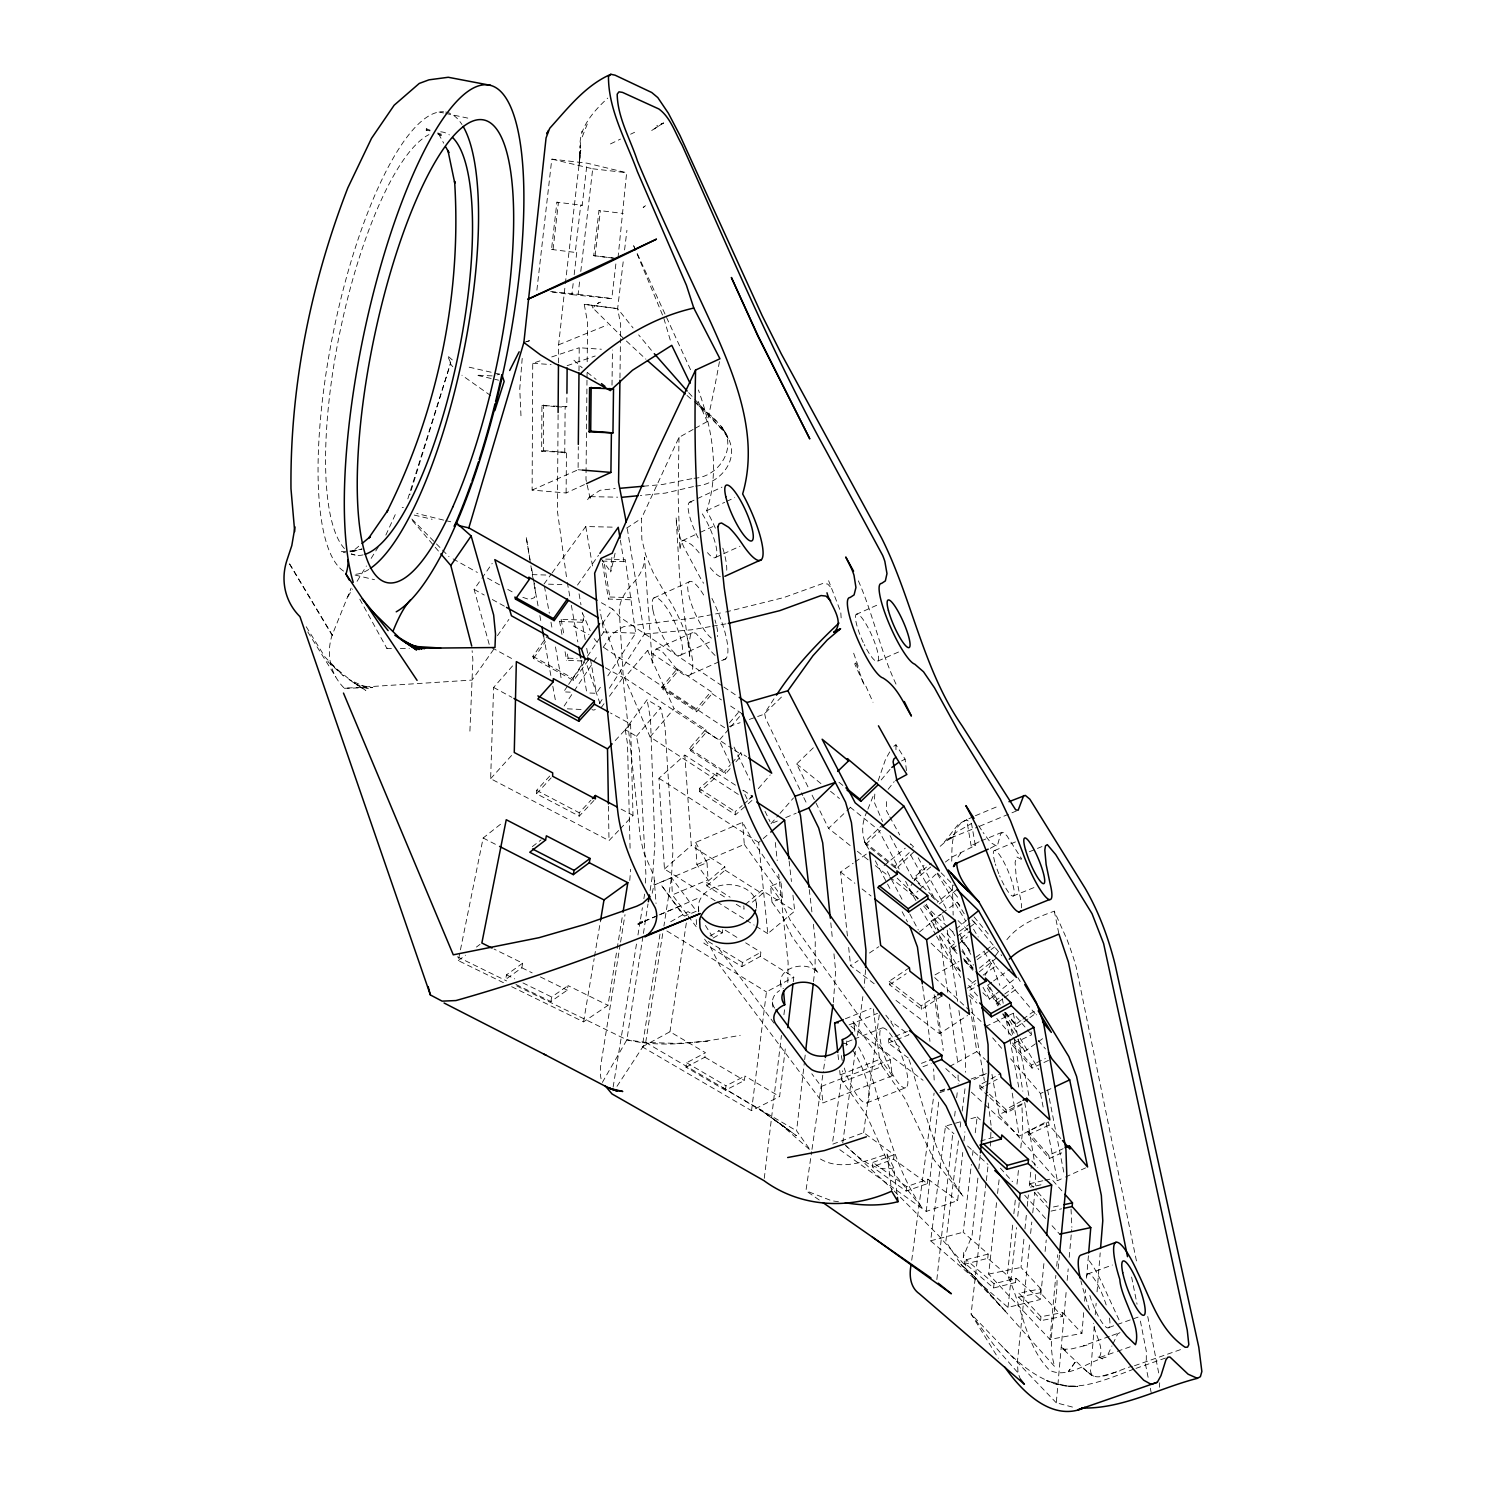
<?xml version="1.0" encoding="UTF-8"?>
<svg xmlns="http://www.w3.org/2000/svg" width="1486" height="1486" viewBox="0 0 1486 1486"><rect width="100%" height="100%" fill="white"/><g stroke="black" fill="none" stroke-linecap="round" stroke-linejoin="round"><path stroke-width="0.75" stroke-dasharray="5 3.75" d="M693.126 429.454L679.009 437.367L641.469 518.41L641.841 539.344L645.593 554.557L652.967 572.147L666.62 595.83A53.57 14.34 65.6 0 1 692.773 663.629A53.57 14.34 65.6 0 1 669.852 660.434L661.846 651.054L656.143 649.048L653.208 653.691L652.317 663.183L644.534 557.361A42.277 23.46 -36 0 1 632.014 584.388A43.261 24.556 -35.6 0 0 619.309 611.823L623.934 687.684L640.28 837.454L643.81 852.518L653.989 876.276L656.05 903.488M584.444 484.566L566.11 492.98L532.118 490.083L532.731 363.29L543.3 359.761M566.11 492.98L566.445 452.413L541.666 451.28L541.926 405.529L566.816 406.625L566.928 392.973M541.666 451.28L543.374 450.555L543.653 404.898M558.104 414.798L557.399 511.035L566.928 580.19M558.476 362.9L558.606 344.826L565.089 285.851M564.754 453.119L565.126 407.275L566.816 406.625M532.118 490.083L578.091 469.743L578.295 446.71M579.001 370.757L579.224 347.743L601.384 349.229M934.192 1080.043L933.635 1068.917M586.989 380.212L585.986 479.514L590.462 499.946L590.351 496.64L600.028 490.287L615.185 488.56M587.026 377.908L587.1 370.98M587.193 361.73L587.583 322.481L584.239 304.314L617.637 308.624L633.055 327.923M612.009 385.115L612.455 349.99M593.954 800.471L579.224 816.167L536.557 793.765L536.595 790.348L549.746 776.026M619.959 377.927L620.479 338.511M620.516 336.207L620.665 324.617L617.637 308.624L623.563 258.657M787.803 982.469L788.119 962.668L778.683 874.214M679.009 437.367L678.118 494.336L679.882 549.82L681.535 541.053L698.29 533.307M951.746 861.174C951.987 847.094 950.78 826.105 966.699 819.808L971.51 823.485L975.336 845.404L952.303 856.883L945.356 862.066M865.558 969.708L864.128 987.447M618.603 830.544L609 840.612L490.64 778.683L493.612 687.442L513.32 665.041M469.91 731.149L472.882 659.933L472.121 650.701M645.333 883.093L645.908 874.27L639.37 750.281L636.454 736.276L625.253 729.682L647.116 699.72L660.676 707.707L665.004 726.97L672.954 850.531L671.412 878.096L663.908 926.019M1159.396 1387.274L1159.712 1382.797M600.976 558.42L610.746 571.943L612.176 553.219M629.767 880.511L630.621 869.31M1094.29 1326.199L1091.17 1365.188C1085.263 1390.394 1123.212 1366.86 1132.369 1366.488M1095.219 1314.738L1096.148 1303.278M1097.058 1291.817L1100.197 1252.847M522.199 358.386L519.766 388.849L520.992 416.191M996.549 1202.694L988.654 1274.096L1049.97 1339.443L1081.919 1333.369L1083.665 1312.677M1084.613 1301.179L1085.579 1289.681M1086.545 1278.183L1088.458 1255.187M1062.323 1316.466L1062.676 1312.528L1040.98 1316.763L1018.969 1293.192L1040.776 1288.808L1040.404 1292.746L1062.323 1316.466L1040.609 1320.682L1018.56 1297.111L1018.969 1293.192M1072.465 1407.075L1056.286 1402.803L1066.149 1291.947M1067.171 1280.412L1068.193 1268.858M1069.214 1257.323L1071.685 1229.609M1049.97 1339.443L1055.859 1275.36M1056.713 1266.202L1057.772 1254.76M1057.029 1280.375C1057.233 1308.534 1045.865 1339.146 1054.781 1366.693L974.63 1276.845L960.903 1264.363L945.839 1241.479L958.47 1140.821M1058.125 1268.877L1059.444 1255.076M1040.609 1320.682L1040.98 1316.763M894.182 1191.029L938.037 1234.977L966.141 1266.518L963.299 1258.791L963.745 1252.698L963.43 1254.648M960.272 1121.819L945.486 1126.128L930.645 1240.81L1008.01 1307.383L1040.349 1299.526L1043.971 1262.877M1045.104 1251.435L1046.237 1239.974M977.881 1178.064L972.085 1235.46L963.169 1257.249M978.81 1168.888L980.203 1155.105M1040.776 1288.808L1021.012 1267.428L1024.021 1237.987M1024.95 1228.922L1026.324 1215.325M1027.253 1206.279L1028.405 1194.948M1029.334 1185.884L1031.414 1165.507M1042.838 1180.757L1030.114 1183.599L1029.742 1187.295L1033.996 1186.348M1029.445 1244.952L1017.39 1361.845L1018.04 1372.897L1020.38 1379.194M1030.615 1233.491L1031.804 1222.031M1032.751 1212.855L1034.888 1192.236M839.813 1149.7L926.242 1211.424L957.634 1200.651L962.742 1152.449M963.95 1140.969L964.916 1131.793M1012.653 1225.133L1007.378 1275.211C1022.405 1306.008 1024.783 1345.294 1049.673 1370.315C1068.694 1379.38 1088.625 1360.842 1106.717 1357.052L1111.955 1345.926M1013.861 1213.746L1015.291 1200.094M1016.981 1184.156L1018.412 1170.504M1020.808 1147.749L1022.74 1129.527L1021.922 1104.191M1015.514 1282.529L1015.978 1278.276L994.041 1283.737L966.234 1259.701L965.733 1263.954L993.558 1287.99L1015.514 1282.529L987.726 1258.326L965.733 1263.954M1008.01 1307.383L1016.535 1227.659M1017.761 1216.272L1019.229 1202.601M841.132 617.879L840.779 612.083L828.631 580.729M936.849 1279.576L952.897 1132.239M954.644 1116.135L955.405 1109.225M956.65 1097.708L957.411 1090.817M997.57 1193.481L999.112 1179.661M993.558 1287.99L994.041 1283.737M722.382 1087.362L763.117 1111.862L796.44 1135.694L759.792 1109.28L779.853 1123.657L810.409 1150.257L796.607 1130.827L804.409 1061.933M804.669 1059.629L805.189 1055.041M813.511 981.54L815.071 967.757L815.257 940.229L813.344 924.106M536.892 290.16L551.789 159.113L587.081 163.181L626.646 172.71L618.157 256.428M556.897 202.189L558.42 202.486L553.033 249.667L551.51 249.444L556.897 202.189L582.215 205.328L587.081 163.181M927.431 1183.618L927.951 1179.16L906.701 1186.645L872.895 1162.405L872.319 1166.844L906.163 1191.085L927.431 1183.618L893.588 1159.173L872.319 1166.844M926.242 1211.424L938.688 1101.888M986.072 1182.875L971.101 1313.977L998.313 1358.278M986.332 1180.59L988.171 1164.485M990.289 1146.077L991.125 1127.763M987.726 1258.326L988.227 1254.054L963.188 1232.228L971.398 1164.392M565.349 283.603L580.747 150.086L579.094 164.667L580.116 150.197L579.41 163.349L580.45 142.247L580.172 148.266C578.091 128.223 594.047 110.688 607.737 98.113M552.198 292.11L571.869 294.637L573.15 283.585M574.172 274.743L576.735 252.62L575.249 252.397L580.729 205.031L582.215 205.328M550.637 291.516L578.128 294.265L579.726 280.575M580.785 271.455L592.71 168.791L551.789 159.113M613.328 258.118L593.713 255.666L598.988 210.473L623.228 213.482M595.124 255.852L600.381 210.752L598.988 210.473M571.869 294.637L611.786 298.593L615.984 262.948M624.584 249.945L626.925 230.311M764.268 1178.361L781.432 1035.463M783.921 1014.734L784.757 1007.824M659.988 934.137L642.268 1046.831L751.526 1110.674L779.63 1096.538L785.611 1046.033M793.245 981.726L793.803 977.138L760.33 956.408L741.885 966.606L703.937 943.294L704.531 939.133M906.163 1191.085L906.701 1186.645M972.494 1155.346L973.311 1148.567M975.243 1132.741L977.156 1116.896L968.705 1119.367M893.588 1159.173L894.145 1154.715L863.663 1132.648L832.309 1144.313L842.636 1070.812M751.526 1110.674L766.46 991.905L793.803 977.138M960.179 1127.094L960.755 1122.524M962.204 1111.082L965.343 1085.913M642.268 1046.831L669.982 1031.748L705.516 1052.738L686.662 1062.75L686.012 1067.189L725.409 1090.26L744.375 1080.508L744.95 1076.05L779.63 1096.538M760.33 956.408L760.869 952.247L745.656 942.83M874.808 794.1L874.288 802.254L882.554 821.554M908.243 1057.958L888.312 1042.986L888.851 1038.825L892.975 1037.191M725.409 1090.26L726.004 1085.82L744.95 1076.05M741.885 966.606L742.443 962.464L760.869 952.247M863.663 1132.648L879.582 1012.523M911.735 1260.202L934.1 1093.083M855.323 1051.382L842.729 1142.734L892.547 1189.432M857.515 1035.408L862.864 996.586M686.012 1067.189L704.884 1057.196L705.516 1052.738M713.113 938.075L722.289 932.855L722.865 928.694L738.059 938.112M846.184 1045.55L846.816 1040.962M819.25 1200.019L805.951 1190.75L811.635 1151.706M811.969 1149.402L823.337 1071.332M823.671 1069.028L825.009 1059.834M833.367 1002.418L835.671 970.822L833.59 950.241M669.982 1031.748L686.328 922.973M602.35 1082.44L626.869 1039.828L643.066 935.678M643.419 933.412L648.007 903.971M650.125 890.393L652.93 872.282L654.88 844.271L650.515 719.113L647.116 699.72M617.006 1086.303L645.704 1042.448L663.555 928.304M511.667 986.704L583.571 1021.866L607.978 1005.335L616.783 950.817M617.154 948.532L622.671 914.466M620.219 944.409L601.031 1063.437A44.078 18.872 -64.2 0 0 601.068 1078.743M620.591 942.124L625.012 914.652M613.124 1087.12L636.472 944.056M637.958 934.973L640.169 921.357M640.54 919.072L642.398 907.723M643.884 898.64L644.627 894.108M583.571 1021.866L594.159 958.637M594.53 956.371L600.585 920.243M515.921 984.456L550.879 1001.564L567.243 990.178L568.042 985.608L607.978 1005.335M550.879 1001.564L551.678 997.013L568.042 985.608M522.682 963.188L506.503 974.853L505.649 979.423L521.827 967.776L522.682 963.188L494.095 949.071M503.457 982.692L458.264 960.588L483.154 838.011L500.912 823.95M615.093 553.219L610.746 571.943M878.133 780.837L885.582 759.179L890.133 751.229M715.342 528.18A51.75 12.557 65.4 0 0 706.686 510.682C719.986 471.136 712.054 428.247 698.42 389.964M407.851 498.832L450.704 362.788L409.857 494.634M391.431 648.49L386.954 648.528L387.827 645.816M289.417 563.9L332.102 635.209L351.123 588.14M867.174 811.245C860.765 823.876 860.84 839.218 869.942 850.624M867.898 809.22L874.27 793.264M582.271 136.805L587.249 124.155M385.858 535.09L396.706 511.463M652.187 893.272L654.787 880.678M1112.921 1343.901L1117.732 1333.759L1120.128 1332.57L1111.472 1335.673M888.145 789.307L894.2 781.599M985.014 975.485L993.019 960.142M958.024 857.032L961.591 851.961M347.835 596.852L352.442 589.088M357.067 581.323L366.41 565.98M371.147 558.402L378.243 547.034M915.933 900.572L909.042 888.739L912.775 882.87M914.039 880.901L923.995 865.261M599.415 703.695L603.167 697.881M609.409 688.222L644.441 634.039L627.018 526.898M589.886 693.033L596.443 693.312L601.514 685.548M607.83 675.851L635.674 633.147L625.309 559.646L605.675 559.107M564.123 706.054L572.927 692.81M574.19 690.916L598.115 654.936M603.149 647.376L609.446 637.903A42.611 20.117 -9.2 0 1 623.767 626.628L694.742 617.879L723.533 612.418M567.392 686.253L563.621 691.863L570.197 692.16M568.636 684.377L586.208 658.187M587.472 656.31L600.01 637.605M601.273 635.729L603.78 631.996L599.935 609.557M773.983 698.81L764.603 713.336L765.661 718.518L802.774 795.567M582.271 660.991L566.63 660.36L568.135 658.168L566.89 651.314M630.175 599.768L608.48 599.062L609.892 597L603.873 561.281M585.187 639.612L582.159 622.3L583.645 620.108L582.493 613.532M602.071 561.076L623.916 561.689L625.309 559.646M489.191 644.367L474.108 589.422L480.572 580.116M481.873 578.258L492.219 563.361M561.968 634.466L559.628 621.501L561.151 619.328L583.645 620.108M497.438 635.692L508.899 619.402M493.686 649.345L472.046 680.068L344.362 688.278A58.456 54.276 -26.2 0 1 332.102 635.209M577.515 585.057L598.542 555.244M588.345 660.081L573.67 680.532L533.493 658.502L532.842 656.348L547.498 635.729M533.493 658.502L545.492 641.618M587.564 499.686L589.738 496.64L587.23 500.058M995.026 956.297L998.982 950.761M602.146 623.953L612.734 609.149L600.901 602.462M573.67 680.532L572.964 678.359L584.945 661.66M544.025 584.035L550.767 574.766M552.105 572.909L585.744 526.527L613.922 527.177M604.022 703.714L601.31 707.466L586.617 664.131M609.446 696.247L622.987 677.523L602.239 619.996M1102.686 1358.928L1097.132 1356.551L1098.971 1357.572C1105.473 1349.177 1094.03 1333.016 1093.455 1323.246M881.198 779.946L890.448 768.856M581.286 132.291L582.122 131.232M623.154 337.991L592.951 308.066L594.771 305.856M738.301 794.416L650.069 736.926L624.603 677.802L647.58 650.459L678.118 670.91L662.626 689.207L696.637 711.775L712.091 693.646L711.088 691.603L677.17 668.886L661.697 687.164L662.626 689.207M636.454 736.276L660.676 707.707M650.069 736.926L674.068 708.692L647.58 650.459M696.637 711.775L695.671 709.714L711.088 691.603M730.09 768.615L725.688 773.723L690.47 750.69L689.467 748.48L705.646 729.552L674.068 708.692M690.47 750.69L706.686 731.762L705.646 729.552M729.403 722.902L739.601 711.014M730.09 763.191L719.205 740.288L729.199 728.66M730.61 726.988L742.034 713.689L728.939 704.921M725.688 773.723L724.648 771.475L730.499 764.677M731.966 762.987L740.771 752.77L746.566 756.597M735.979 761.798L741.848 754.981L740.771 752.77M752.362 795.512L747.885 800.657L742.944 790.255M758.306 788.657L770.231 774.93M771.011 823.69L778.497 815.108M780.001 813.399L793.487 797.945M990.252 848.339L997.83 844.104L1000.691 833.739L1003.291 832.309L1006.839 835.671L1021.569 858.778M490.64 778.683L512.8 754.126M536.557 793.765L551.195 777.847M615.204 740.585L630.603 723.998L610.486 713.001M579.224 816.167L579.224 812.749L590.982 800.192M1006.876 939.709C1018.634 924.552 1036.857 917.438 1054.317 911.178L1066.911 939.301A72.665 13.671 67.6 0 1 1076.236 967.219L1137.161 1264.419M620.201 828.854L632.999 815.424L630.603 723.998M781.45 697.064L763.823 714.339L748.74 719.651M979.107 841.763L971.157 845.98L966.699 819.808M807.957 786.818L796.626 763.971L814.161 746.975M850.159 845.534L828.575 828.352L845.2 812.396M846.853 810.799L851.85 806.025M914.02 851.757L896.169 868.678L865.762 844.364L864.536 841.949L882.424 824.86M865.762 844.364L880.436 830.377M896.169 868.678L894.906 866.245L909.469 852.425M889.724 877.037L913.11 895.668L918.032 891.024M919.667 889.482L937.722 872.449M715.137 900.739L664.446 869.031L658.967 778.274L684.805 755.074L717.088 776.138L699.59 791.629L735.477 814.83L746.604 805.115M699.59 791.629L699.349 788.49L716.828 772.999L735.681 785.314M664.446 869.031L691.306 845.534L684.805 755.074M735.477 814.83L735.18 811.672L742.183 805.579M743.929 804.037L752.659 796.403L743.241 790.255M748.201 803.722L752.975 799.542L752.659 796.403M940.155 846.314L956.371 832.234L971.51 823.485M724.499 896.912L706.872 885.842L706.612 882.443L724.796 866.765L691.306 845.534M706.872 885.842L725.075 870.146L724.796 866.765M792.948 895.166L794.713 911.085L767.779 933.635L758.677 842.469L769.042 833.553M715.063 655.437A53.793 13.69 65.7 0 1 705.739 644.292L695.801 633.277L692.717 632.572L690.656 634.336L688.91 643.382L689.894 658.075L679.826 579.373L676.074 517.369L676.724 524.131A37.466 9.287 65.4 0 0 683.783 546.997L701.448 579.911A53.793 13.69 65.7 0 1 703.584 583.255M745.433 904.398L761.984 890.337L794.713 911.085M752.38 902.169L762.318 893.736L761.984 890.337M893.792 746.288L895.947 744.746L905.104 759.123L906.646 772.293M358.758 546.235L352.108 551.77L362.12 548.966L349.637 551.808M884.133 865.558L905.234 848.19M930.756 866.932L914.819 880.009L913.556 877.687L931.258 863.18M952.192 890.077L938.13 901.575L913.556 877.687M939.393 903.897L957.021 889.501M919.388 932.038L941.66 913.871M954.792 935.734L952.619 931.759L966.457 920.521M957.04 953.622L950.966 946.582L954.309 943.87M961.015 938.428L969.374 931.629M952.303 949.071L957.337 944.985M959.009 943.629L967.405 936.83M979.46 968.11L991.125 958.693M979.181 971.955L995.843 958.489M982.859 992.759L989.546 999.149L1014.715 978.884M532.322 846.63L541.108 839.869M458.264 960.588L465.527 955.182M476.412 947.065L480.034 944.372M935.678 928.917L931.128 921.116L940.452 914.354M942.31 912.998L957.207 902.169L961.646 907.463M959.566 931.313L970.061 923.698M957.393 936.087L967.906 928.471M969.652 927.208L974.909 923.4L973.553 921.171L1001.787 955.647M975.838 957.318L984.531 951.04M986.258 949.777L993.205 944.762M977.175 959.566L989.36 950.761M991.088 949.517L994.58 946.991M975.912 980.333L968.705 985.534L977.565 995.917M983.119 975.132L995.731 966.03L991.051 958.284M991.775 982.265L986.295 986.221L997.979 1005.966M993.595 980.946L1010.053 969.095M1002.474 999.056L997.013 1002.976L995.601 1000.561L1002.846 995.341M1004.666 994.041L1013.731 987.521L995.731 966.03M1004.295 997.738L1015.179 989.899L1013.731 987.521M1027.996 1018.95L1017.167 1026.715L1015.737 1024.318L1021.142 1020.436M1022.944 1019.136L1033.736 1011.39L1036.671 1014.882M1029.798 1017.669L1035.203 1013.786L1033.736 1011.39M1013.025 1037.507L1024.857 1051.364L1044.286 1037.451M847.429 935.994L840.574 872.003L853.205 863.217M855.026 861.954L867.657 853.168M874.214 983.751L850.624 965.696L858.146 960.625M869.403 953.028L878.802 946.693M941.845 996.029L921.58 1009.328L889.575 984.772L889.148 981.262L909.432 967.739M889.575 984.772L906.2 973.702M921.58 1009.328L921.116 1005.836L935.827 996.14M626.553 528.143L641.469 518.41M895.984 1000.394L939.542 1033.699L967.553 1015.514M663.276 123.078L651.37 130.712L663.499 122.966L656.701 125.883M670.688 921.747L688.037 911.642L691.844 914.001M710.029 935.994L719.205 930.775M935.028 974.89L958.972 961.423M695.151 428.321L707.262 421.541A239.395 44.116 -77.5 0 0 719.948 358.758M967.293 988.134L975.336 983.658M969.782 990.233L975.838 986.871M949.628 1066.446L976.804 1051.624L971.398 1015.551M988.32 1096.129L980.073 1088.495L979.553 1085.04L989.063 1079.913M990.958 1078.892L1000.468 1073.765M980.073 1088.495L983.881 1086.452M985.775 1085.43L997.199 1079.263M989.435 1094.198L1005.911 1109.429L1021.049 1101.349M989.955 1097.652L1006.449 1112.884L1023.52 1103.782M984.995 1104.692L1019.136 1136.103L1045.717 1122.06M901.593 760.943L905.104 759.123M973.98 1079.579L986.481 1073.486M610.467 143.919L620.516 139.071M630.584 134.223L634.596 132.291M985.664 1026.492L1013.341 1013.229L1025.972 1028.182M1031.005 1031.786L1031.6 1034.813L1011.669 1044.286L1032.046 1068.118L1041.965 1063.456M1012.56 1042.968L1031.47 1065.091L1045.327 1058.571M1043.934 1062.527L1051.865 1058.794M689.523 502.287L721.992 487.129M1010.61 1058.738L1040.516 1093.51L1050.936 1088.644M991.961 1074.341L999.056 1114.537L1023.613 1103.076M706.686 510.682L724.666 502.324M726.673 501.395L734.66 497.68M700.37 532.341L715.026 525.58M1061.728 1152.876L1049.395 1158.504L1028.461 1134.635L1027.848 1131.403L1048.503 1121.856L1049.116 1125.088L1061.023 1138.815M1028.461 1134.635L1049.116 1125.088M715.602 557.436L739.954 546.254M1027.848 1131.403L1048.782 1155.272L1063.14 1148.697M653.84 598.004L689.188 581.843M999.056 1114.537L1057.382 1180.701L1063.419 1177.971M1065.425 1177.042L1085.56 1167.903M656.143 649.048L692.717 632.572M680.96 654.936L712.165 640.912M690.451 674.533L719.595 661.53M721.676 660.601L725.837 658.744M856.14 614.442L879.303 604.115M877.929 661.047L898.993 651.815M644.422 921.357L658.391 915.376M660.378 914.522L699.312 897.581M686.941 914.354L672.359 894.906L708.06 879.823L696.878 864.573L695.615 842.451L742.61 822.352L752.733 840.723L780.986 881.941L782.416 897.785L771.958 902.132L782.658 917.011L791.741 936.18L818.452 973.274A20.061 14.358 -5.1 0 0 790.923 968.296A20.061 14.358 -5.1 0 0 783.345 988.617M696.878 864.573L744.3 844.419L742.61 822.352M695.615 842.451L707.02 862.586L654.862 884.727L671.579 877.724L696.488 911.159L684.582 916.156L661.214 885.006L683.281 915.413M644.367 921.097L657.072 915.766M659.19 914.874L680.365 905.958M771.958 902.132L770.602 886.288L780.986 881.941M973.311 816.594L958.637 823.838L944.223 842.246L954.383 836.358L948.217 838.996L977.491 827.126M975.41 815.721L998.499 806.081M773.11 822.817L777.327 821.071M785.722 817.579L796.236 813.195M979.645 826.235L1018.17 810.223M981.206 840.89L1002.177 832.197M994.636 850.494L1016.907 841.299M1029.352 851.757L1042.002 846.556M558.606 344.826L607.235 324.988M1013.08 896.058L1035.445 886.975M849.082 1024.876L877.539 1013.341M845.367 1018.764L871.093 1008.455M852.091 1039.94L843.509 1043.358A31.986 8.507 68.4 0 1 849.119 1046.07M854.227 1039.085L882.127 1027.978M895.036 1036.374L907.426 1031.47M888.312 1042.986L894.516 1040.534M896.578 1039.717L908.968 1034.813L890.597 1020.882M858.555 1046.906A54.22 14.433 68.4 0 1 876.071 1091.653C887.383 1131.775 898.101 1173.624 922.434 1208.211L894.981 1174.646L887.959 1162.163L866.728 1115.614L842.896 1081.882A54.22 14.433 68.4 0 1 840.147 1074.954L879.545 1059.407L873.229 1007.601M770.602 886.288L781.227 901.148L790.255 920.28L890.263 1059.741L821.275 1086.452L811.802 1073.765M909.023 1059.611A54.462 13.745 68.3 0 1 914.317 1076.681C926.632 1117.862 937.294 1161.513 963.374 1196.583L934.192 1160.046L904.677 1098.321L882.312 1066.372L842.896 1081.882L845.348 1080.916M704.977 939.654L710.457 946.972L719.893 965.789L822.891 1102.965L892.269 1075.753L890.263 1059.741M866.895 1102.872L905.736 1087.715A32.116 8.099 68.3 0 0 894.442 1040.386A32.116 8.099 68.3 0 0 881.384 1045.531A32.116 8.099 68.3 0 0 905.736 1087.715M921.413 1063.344L927.617 1060.967M922.992 1066.707L931.258 1063.53M896.912 1193.184L893.81 1167.866L887.031 1154.028C865.465 1161.439 838.643 1172.138 817.783 1157.297M940.099 1090.798L946.118 1088.495M971.194 1079.003L986.388 1073.282M939.709 1092.749L945.82 1090.464M872.895 1162.405L894.145 1154.715M1087.548 1274.041L1112.382 1265.032M893.81 1167.866C875.291 1172.9 858.054 1157.668 845.775 1145.632M1109.318 1336.453L1083.35 1345.759L1087.566 1345.016L1071.815 1348.861L1063.883 1349.288L1066.985 1349.771L1062.843 1349.065L1066.985 1351.071L1061.245 1347.282L1088.012 1372.618L1093.585 1376.129M1108.965 1327.481L1115.206 1325.252M1117.286 1324.509L1138.09 1317.116M729.347 726.468L740.121 722.679M1100.216 1357.368L1115.206 1352.074M1117.342 1351.331L1130.196 1346.799M1134.487 1365.745L1183.283 1348.656M1133.855 1369.126C1106.773 1378.989 1075.251 1394.592 1046.497 1380.605L1067.245 1386.141L1077.852 1386.308C1047.203 1388.091 1021.904 1366.86 1001.991 1346.167M1135.973 1368.383L1167.866 1357.22M567.15 365.686L595.199 355.971M551.752 356.919L579.224 347.743M497.011 374.881L499.24 374.156M940.397 1091.188L944.613 1089.944M1102.668 1375.925L1119.72 1370.928M980.407 1141.062L993.224 1137.422M681.535 541.053L684.024 540.365L691.269 544.47A70.566 17.739 65.7 0 1 700.445 554.427M930.645 1240.81L963.188 1232.228M966.234 1259.701L988.227 1254.054M693.405 486.572L665.301 493.111L640.336 495.507M695.578 486.071C717.181 484.956 738.133 463.428 729.645 441.342C723.403 424.142 708.023 413.424 694.909 401.703M1044.955 1180.293L1051.326 1178.862L1061.896 1190.862M1036.113 1185.865L1044.602 1183.989M349.99 551.77L356.77 550.266L340.405 551.789L345.476 552.755M1053.481 1206.966L1059.815 1205.592M1051.029 1211.109L1061.58 1208.824M988.654 1274.096L1021.012 1267.428M1018.56 1297.111L1040.404 1292.746M691.77 478.715L662.217 484.547L643.81 486.182M694.036 478.269C718.128 477.359 738.152 448.029 721.955 427.132L729.645 441.342M725.762 612.009L783.921 597.521L822.835 583.459L827.702 584.054L832.197 588.809M516.812 985.942L626.869 1039.828C664.075 1048.577 703.194 1042.039 740.232 1035.315M710.178 626.609L692.086 629.748L644.441 634.039M712.444 626.2L726.004 623.86M492.145 375.902L476.337 375.141L491.16 378.484M707.949 1041.24L676.947 1043.395L645.704 1042.448L626.869 1039.828M344.362 688.278L372.8 687.628L356.547 684.693L369.345 689.021L348.931 679.436L365.853 690.47L352.776 682.093L327.867 661.66L343.619 675.981L325.062 657.128L305.93 626.275M400.366 648.416L409.319 648.323M590.351 496.64L617.656 497.178M530.874 565.757L532.304 574.618L549.17 575.119M548.501 584.165L561.894 584.574M609.892 597L631.55 597.706M559.628 621.501L582.159 622.3M603.78 631.996L635.674 633.147M568.135 658.168L577.07 658.521M567.336 708.822L582.661 709.546M532.731 363.29L551.102 364.572M541.926 405.529L554.575 406.477M556.693 406.644L565.126 407.275M543.374 450.555L566.445 452.413M578.091 469.743L582.456 470.096M403.375 507.45L402.186 507.599M592.71 168.791L626.646 172.71M972.81 844.364L975.336 845.404M551.51 249.444L576.735 252.62M593.713 255.666L616.523 258.49M578.128 294.265L611.786 298.593M584.239 304.314L617.637 308.624M838.513 1201.765L831.677 1200.762L805.951 1190.75M996.27 845.85L990.456 842.395L983.119 832.476M439.057 112.026L443.534 112.973M445.763 113.456L470.375 118.657M429.993 130.861L426.018 130.006L430.457 131.232M499.649 374.175L465.62 366.373M494.857 379.32L498.572 380.175M443.627 520.119L416.749 513.45M445.874 520.639L452.58 522.218M414.241 515.085L432.129 519.283M351.253 554.148L355.117 555.058M355.08 575.063L374.509 579.707M430.086 130.174L426.259 128.78L430.011 130.452M437.72 132.923L441.546 134.297M522.849 597.335L529.369 599.564L534.644 597.576L535.573 593.155L534.44 583.738M437.534 133.796L441.286 135.467L439.187 133.963M457.391 956.835L506.559 980.909M506.503 974.853L514.732 978.884M522.942 982.915L551.678 997.013M521.827 967.776L532.155 972.866M540.402 976.934L567.243 990.178M483.154 838.011L497.476 845.348M536.595 790.348L579.224 812.749M621.129 809.127L632.999 815.424M493.612 687.442L511.908 697.324M491.829 647.673L514.119 659.858M532.842 656.348L572.964 678.359M605.304 667.734L622.987 677.523M474.108 589.422L484.232 595.032M492.33 599.527L504.497 606.269M453.063 558.903L477.377 572.463M487.501 578.11L499.667 584.89M507.766 589.422L513.84 592.803M573.317 625.977L588.958 634.708M686.662 1062.75L726.004 1085.82M645.704 1042.448L796.607 1130.827M704.884 1057.196L744.375 1080.508M666.898 930.96L766.46 991.905M708.32 941.474L742.443 962.464M718.481 930.496L722.289 932.855M717.088 901.946L744.393 919.017M746.343 920.224L754.145 925.109M756.095 926.317L767.779 933.635M736.257 904.287L744.096 909.191L743.78 905.791M706.612 882.443L730.09 897.191M725.075 870.146L762.318 893.736M658.967 778.274L758.677 842.469M699.349 788.49L735.18 811.672M689.467 748.48L724.648 771.475M706.686 731.762L732.598 748.87M734.455 750.096L741.848 754.981M624.603 677.802L719.205 740.288M603.855 647.524L725.038 727.991M661.697 687.164L695.671 709.714M712.091 693.646L721.453 699.906M721.899 685.733L620.126 617.284L612.734 609.149M723.831 687.034L737.26 696.08M490.696 395.592L461.942 375.252M779.853 1123.657L789.753 1130.735L771.513 1117.732M927.951 1179.16L957.634 1200.651M850.939 1026.269L923.066 1080.285M888.851 1038.825L901.519 1048.354M889.148 981.262L921.116 1005.836M840.574 872.003L854.896 883.297M862.066 888.925L871.037 895.984M587.23 372.373L596.109 379.376M857.348 851.274L868.14 859.855M875.328 865.595L887.922 875.607M864.536 841.949L894.906 866.245M796.626 763.971L821.609 784.125M830.525 791.314L839.46 798.521M850.159 807.158L878.709 830.172L899.141 869.069M838.94 782.249L844.141 786.447M452.301 359.928L447.36 355.6L450.704 362.788M686.996 395.462L692.197 399.994M699.144 406.031L716.493 421.132M1015.978 1278.276L1040.349 1299.526M945.486 1126.128L953.975 1133.781M967.553 1146.022L987.93 1164.392M573.93 360.244L582.233 367.822M977.156 1116.896L980.37 1119.85M945.746 1068.564L959.399 1081.139M971.342 1092.136L983.305 1103.114M979.553 1085.04L987.781 1092.674M626.405 341.018L645.908 359.185M976.804 1051.624L985.255 1059.537M934.694 977.584L969.466 1010.499M971.12 1012.059L981.057 1021.458M968.946 995.509L976.952 1003.106M970.061 993.818L976.451 999.892M931.09 943.22L961.145 971.993M967.832 978.382L974.519 984.772M1021.309 859.372L1016.721 856.939L1015.105 862.27L1016.164 876.759L1019.842 895.556A41.738 8.154 67.3 0 1 1021.514 907.909M964.6 960.755L972.791 968.649L963.337 959.677M950.966 946.582L957.244 952.637M963.541 958.693L972.996 967.776M897.191 878.17L918.385 898.659M924.905 904.955L947.734 927.041M949.368 928.601L952.619 931.759M958.098 920.651L967.776 930.069M918.088 883.186L921.376 886.362M931.202 895.928L937.759 902.299M941.047 872.784L954.086 885.6M913.649 846.927L910.509 843.844L912.701 847.837M694.686 401.852L722.735 430.123L727.973 437.887L721.342 426.185M411.863 519.023L440.933 548.464M442.549 550.099L449.013 556.637M1056.286 1402.803L971.101 1313.977L995.379 1346.985L1018.04 1372.897M1062.676 1312.528L1081.919 1333.369M688.687 392.657L693.33 397.765M694.872 399.474L722.735 430.123M1000.375 1168.145L1012.542 1181.686M1024.708 1195.227L1045.977 1218.929M1052.069 1225.709L1059.667 1234.16M1034.312 1192.385L1049.506 1209.4M1030.114 1183.599L1036.188 1190.397M1037.711 1192.106L1048.336 1204.013M1031.86 1160.975L1037.748 1167.624M992.667 1037.86L1001.638 1048.299M412.421 520.583L433.801 545.603M435.212 547.257L439.466 552.235M651.425 350.306L638.646 334.889M996.772 1018.449L1011.557 1035.761M1027.383 1029.835L1031.6 1034.813M931.128 921.116L940.081 931.666M941.567 933.431L956.482 951.021M963.931 959.826L972.866 970.377M995.601 1000.561L999.911 1005.65M1005.669 1012.43L1015.737 1024.318M1005.65 1013.155L1017.167 1026.715M1038.231 1040.349L1045.475 1048.912M909.042 888.739L917.828 899.123M923.679 906.033L944.149 930.255M947.084 933.728L954.458 942.458M961.851 951.189L973.664 965.176M960.309 938.873L970.191 950.613M961.646 941.121L970.117 951.17M1015.179 989.899L1035.203 1013.786M937.647 873.136L958.229 897.897M974.054 916.899L988.227 933.951M971.955 919.853L974.909 923.4M773.983 1023.13L716.995 945.932M594.177 638.59L598.096 643.698M688.241 916.119L696.135 926.632M705.404 925.462L712.296 936.551M964.303 1263.546L965.176 1264.716M892.269 1075.753L852.221 1020.158A19.764 13.913 -5.6 0 1 853.688 1029.538M744.3 844.419L782.416 897.785M978.661 825.659L982.079 830.953M307.788 631.921L335.762 676.929M1017.854 977.565L1020.25 981.484M957.207 902.169L964.21 913.779M973.553 929.252L978.215 936.997M937.276 873.768L965.51 920.707M984.326 951.987L992.555 965.677L999.855 985.329M289.733 563.993L332.4 635.265M989.825 987.224L1000.319 1004.889M1004.982 1012.746L1018.969 1036.299M1020.12 1038.268L1038.77 1069.679M1002.641 1013.861L1016.665 1037.544M1017.836 1039.513L1024.857 1051.364M940.248 936.737L960.736 971.863M920.521 908.466L935.437 934.1M936.57 936.069L960.662 977.509M918.199 857.812L946.805 909.692M959.975 934.713L971.157 955.015M987.93 985.459L999.131 1005.762M1003.607 1013.898L1009.198 1024.04L1012.82 1034.795M359.816 599.211L386.954 648.528M888.665 814.792L886.455 810.762L886.362 798.688M889.78 816.817L899.717 834.946M910.751 855.1L935.047 899.42M962.389 949.591L973.256 969.411M983.026 987.261L989.546 999.149M438.574 133.833L443.72 143.213M890.021 835.652L913.519 879.991M926.335 904.175L934.88 920.28L938.892 933.134M887.346 871.595L903.358 901.816M909.766 913.909L918.329 930.032M905.587 881.347L913.11 895.668M875.31 860.803L891.396 891.359M902.132 911.735L907.5 921.914M1119.014 1319.865L1102.835 1284.814A48.982 10.495 69.3 0 0 1088.049 1259.422M812.08 795.121L828.575 828.352M803.796 797.629L806.842 803.815M734.028 747.068L750.021 780.206M765.011 811.263L770.008 821.628M677.17 668.886L678.118 670.91M637.364 253.827L690.73 370.125M858.351 580.84C873.415 614.721 880.436 651.648 896.504 685.157M698.216 401.424L707.262 421.541M865.892 686.216L873.006 702.228M582.196 612.436L590.202 630.77M637.085 253.846L663.648 317.688L671.17 343.136M591.725 305.076L592.951 308.066M853.67 653.227L859.428 669.777M942.57 915.673L945.226 923.902M1089.424 1309.965L1084.056 1292.281A48.982 10.495 69.3 0 1 1080.879 1280.821M533.251 578.927L535.146 587.546M1147.749 1316.503L1159.043 1374.81M1054.317 911.178L1058.905 934.007M1148.102 1377.336L1145.037 1362.049L1146.3 1360.136L1146.319 1351.35L1139.781 1317.822M1150.313 1388.24L1151.186 1392.623M1131.608 1277.05L1137.05 1304.225M1047.649 1089.907L1064.422 1175.389M1040.516 1093.51L1043.543 1109.169M1046.144 1122.58L1057.382 1180.701M1031.47 1065.091L1032.046 1068.118M1048.782 1155.272L1049.395 1158.504M1013.341 1013.229L1028.906 1095.739M1002.363 998.778L1003.18 1003.273M1004.852 1012.226L1009.44 1036.912M1009.848 1039.141L1019.006 1088.495M531.654 568.655L532.88 575.249M532.304 574.618L533.567 581.453M533.976 583.738L538.173 606.511M539.845 615.613L541.09 622.448M543.616 636.119L551.139 677.096M552.811 686.216L555.318 699.869M544.433 586.283L549.337 613.235M550.972 622.225L552.198 628.968M555.467 646.93L561.578 680.625M561.151 619.328L564.03 635.321M565.07 651.722L566.63 660.36M567.318 582.475L569.751 596.202M571.367 605.341L577.831 641.915M581.063 660.211L586.729 692.216M579.057 593.824L580.97 604.783M590.462 659.041L596.443 693.312M586.71 648.267L587.843 654.769M970.321 999.614L984.326 1080.471M988.209 1102.928L991.088 1125.496M585.744 526.527L592.654 566.928M602.443 563.324L608.48 599.062M530.038 559.85L526.174 536.91L530.502 563.528M1014.269 1039.104L1022.832 1091.17M1024.708 1102.482L1035.129 1165.86M620.368 540.18L623.916 561.689M1012.226 1093.157L1019.136 1136.103M625.253 729.682L627.501 743.78L630.101 848.766M1005.911 1109.429L1006.449 1112.884M947.214 930.087L957.578 1001.285M958.916 1010.461L965.584 1056.416L965.621 1072.279M939.561 935.288L947.789 992.667M949.443 1004.146L957.987 1063.827M934.174 994.728L939.542 1033.699M935.827 996.326L943.276 1050.509M922.639 986.11L929.976 1041.314M887.031 1154.028L891.674 1191.159M809.257 889.538L811.988 912.59M854.246 1026.306L855.026 1033.179M789.14 861.081L791.425 881.532M848.655 947.418L850.624 965.696M837.993 1054.651L838.717 1061.413M839.683 1070.44L840.147 1074.954M775.283 842.469L777.234 860.598M830.804 922.806L832.42 938.818M821.275 1086.452L822.891 1102.965M780.54 982.023L781.134 988.933M716.828 772.999L717.088 776.138M772.479 1002.084L772.999 1008.474M756.318 903.098L756.727 909.283M707.02 862.586L708.06 879.823M698.383 907.835L698.606 911.94M696.247 919.537L696.618 926.391M1071.034 1209.121L1071.889 1227.287M671.579 877.724L672.359 894.906M952.415 885.024L953.158 915.079M1035.333 1174.516L1035.593 1185.345M608.443 806.211L609 840.612M958.08 1074.991L958.154 1083.907M895.947 744.746L895.965 751.006M595.31 709.379A17.721 6.408 -87.5 0 1 591.985 709.509M452.803 366.726A28.438 10.365 18.7 0 1 450.035 362.64M774.67 1008.121A19.931 14.173 -4.9 0 1 779.611 990.53M698.922 911.104A29.07 21.324 -3.8 0 1 726.58 884.709A29.07 21.324 -3.8 0 1 756.151 908.169M363.086 554.872A215.972 60.22 -78.3 0 1 351.383 553.814M344.436 548.575A215.972 60.22 -78.3 0 1 339.551 333.923A215.972 60.22 -78.3 0 1 428.952 134.613M440.692 131.827A215.972 60.22 -78.3 0 1 449.366 134.892M445.744 112.044A235.828 65.793 -78.3 0 1 461.979 124.527M368.769 569.454A235.828 65.793 -78.3 0 1 354.541 574.32M343.582 571.088A235.828 65.793 -78.3 0 1 335.557 321.738A235.828 65.793 -78.3 0 1 443.571 111.784M720.338 576.754A51.75 12.557 65.4 0 1 708.06 564.959M722.809 548.167A51.75 12.557 65.4 0 1 726.524 572.37M702.321 513.896A30.537 7.411 65.4 0 1 716.661 549.727A30.537 7.411 65.4 0 1 707.485 552.625M698.16 537.913A30.537 7.411 65.4 0 1 688.241 509.345A30.537 7.411 65.4 0 1 694.389 503.921M1109.485 1318.101A28.903 6.185 69.3 0 1 1104.005 1325.122A28.903 6.185 69.3 0 1 1089.61 1294.733M1086.638 1276.084A28.903 6.185 69.3 0 1 1094.81 1279.725A28.903 6.185 69.3 0 1 1106.717 1306.603M994.84 862.214A24.63 4.811 67.3 0 1 1001.453 857.812A24.63 4.811 67.3 0 1 1014.251 894.033A24.63 4.811 67.3 0 1 999.632 875.756M998.815 873.768A24.63 4.811 67.3 0 1 995.36 864.016M863.255 642.472A25.875 5.368 66.2 0 1 859.187 615.037A25.875 5.368 66.2 0 1 878.17 654.676A25.875 5.368 66.2 0 1 864.22 644.497M711.924 598.394A53.793 13.69 65.7 0 1 722.493 659.84M882.312 1066.372A54.462 13.745 68.3 0 1 879.545 1059.407M885.823 1015.179A54.462 13.745 68.3 0 1 894.461 1027.903M852.63 1050.249A31.986 8.507 68.4 0 1 868.474 1101.237A31.986 8.507 68.4 0 1 844.271 1068.025M842.246 1060.502A31.986 8.507 68.4 0 1 841.132 1053.871M711.367 638.07A31.726 8.062 65.7 0 1 688.055 591.168A31.726 8.062 65.7 0 1 705.404 597.966M714.97 619.978A31.726 8.062 65.7 0 1 715.973 623.47M716.772 626.72A31.726 8.062 65.7 0 1 717.478 636.584M1075.121 1362.29L1068.583 1371.262L1075.121 1362.29M644.571 206.22L643.141 207.576L646.206 205.179L644.571 206.22M855.88 662.96L854.673 663.833L864.443 685.362L855.88 662.96M529.369 340.758L523.871 342.486L529.369 340.758M598.839 302.717L597.446 303.534L600.381 302.16L598.839 302.717M1091.541 1375.2L1083.981 1368.922L1091.541 1375.2M974.63 1276.845L960.903 1264.363L1006.914 1312.992L974.63 1276.845M635.599 250.019L632.98 244.28L635.451 250.019M653.023 610.597A31.615 8.452 65.6 0 0 678.786 655.493A31.615 8.452 65.6 0 0 670.167 613.495A31.615 8.452 65.6 0 0 653.023 610.597"/><path stroke-width="1.5" d="M553.275 681.758L553.312 678.619L594.344 701.058L594.381 704.215L578.816 721.249L537.821 699.052L553.275 681.758L516.348 661.604L514.267 752.492L552.681 772.85L552.643 776.268L595.422 798.911L595.384 795.493L617.173 807.028M558.104 412.532L558.457 365.147M1023.687 795.567L1018.17 810.223L1015.7 809.851L962.074 725.781C922.565 668.756 912.218 598.728 881.458 537.746L781.357 354.002L762.114 315.552L680.012 135.542L668.347 113.215L657.796 97.574L651.722 92.503L615.055 75.173L610.839 74.3L608.48 76.492C608.276 109.815 626.2 140.724 637.345 171.484L686.458 285.331L693.795 308.066L719.948 358.758L695.559 370.051C694.408 433.41 694.371 497.104 703.788 559.925L732.672 760.665C740.455 806.731 763.767 848.45 790.273 886.269L946.099 1105.993L968.779 1155.811L981.837 1177.989L1134.227 1370.148L1143.7 1380.215L1151.167 1384.358L1157.353 1382.259L1160.993 1375.59L1165.953 1359.783L1167.866 1357.22L1169.965 1357.015L1188.113 1374.197L1197.4 1378.339L1200.391 1376.668L1201.858 1371.485L1198.793 1347.17L1115.15 964.785C1108.556 938.149 1098.897 912.032 1085.114 888.238L1029.854 799.189L1025.303 795.363L1008.994 801.697M566.928 392.973L567.132 367.952M578.314 444.425L578.983 373.06M609.037 388.589L613.514 388.905L612.956 432.89L589.125 431.832L589.589 387.883L600.103 387.939M589.125 431.832L590.704 431.181L591.168 387.307M586.468 483.637L610.913 472.418L611.396 433.541M619.922 380.23L618.566 482.207L626.275 522.348M865.614 967.553L865.966 950.334L851.422 822.575L845.571 802.18L787.877 690.767L812.953 655.735L827.312 639.909L840.5 628.782L833.85 632.367C845.701 621.371 829.782 604.598 826.978 592.784M1100.569 1248.259L1102.779 1220.749L1101.349 1195.506L1076.57 1076.403L1068.843 1056.583L1024.727 984.531M1088.662 1252.902L1090.761 1227.603L1072.149 1206.539L1072.483 1202.843L1064.923 1194.28M596.945 600.233L468.833 527.901L523.871 342.486L546.068 137.919L549.727 128.298C567.875 108.218 585.335 85.445 610.839 74.3M1059.648 1252.772L1066.855 1176.893L1065.964 1149.774L1043.581 1023.148L1036.262 1002.344L978.791 901.705C969.206 890.541 957.486 878.523 956.668 862.995M1046.683 1235.405L1051.661 1185.011L1028.108 1163.482L1028.535 1159.489L1001.768 1134.97L1001.304 1138.982L979.924 1145.056L1006.765 1169.371L1028.108 1163.482M980.444 1152.82L988.562 1072.465L988.041 1044.565L968.073 916.212L961.293 895.519L896.931 780.577L893.105 761.835L893.755 759.086L896.002 757.303L906.887 774.485L895.984 780.41M965.659 1124.902L970.265 1081.288L941.585 1059.555L933.319 1062.731M1019.47 1200.317L1020.195 1193.481L994.728 1170.522M1006.765 1169.371L1007.211 1165.395L983.751 1144.109M805.709 1050.435L813.251 983.825M941.585 1059.555L942.068 1055.394L909.488 1030.652M787.803 1027.643L792.985 984.029M911.122 1264.79C909.023 1275.007 910.045 1287.247 919.351 1293.767L1024.374 1384.228L1020.38 1379.194M547.182 132.533L547.015 133.889L548.297 130.471M825.343 1057.549L833.033 1004.722M294.99 526.88L291.813 545.566L287.039 559.943A62.969 57.917 -25.7 0 0 299.949 616.634L430.383 994.951L442.104 1001.137L455.923 1000.561C539.214 977.064 620.424 946.823 700.259 913.537L644.72 936.812C654.323 930.905 659.431 918.459 655.196 907.742C638.107 877.483 621.668 845.738 617.674 810.687L597 608.944L594.66 573.187L600.976 558.42L612.176 553.219L657.239 451.261L695.559 370.051M648.36 901.723L649.419 894.925M623.043 912.2L627.816 882.665L589.31 862.734L573.317 874.622L529.759 852.24L545.566 840.092L546.365 835.819L590.035 858.462L589.31 862.734M600.585 920.243L603.985 899.922L627.816 882.665M573.317 874.622L574.079 870.369L590.035 858.462M494.819 410.619L504.144 381.438L501.878 374.676A270.954 72.182 -78.2 0 1 495.581 401.536M509.679 370.478L519.153 351.81M955.591 863.013L953.473 866.617L955.758 862.809L954.049 865.725L954.774 864.852M776.454 695.169C793.71 668.273 815.777 644.868 838.958 623.061M471.731 646.094L450.797 565.479L471.155 535.982L457.502 523.871A9.548 2.359 -77.1 0 0 454.214 526.397A270.954 72.182 -78.2 0 0 471.229 483.21M568.154 600.846L554.129 620.591L515.493 599.081L529.499 579.131L528.886 577.181L598.226 617.73M599.861 553.368L618.25 527.289L620.015 538.025M554.129 620.591L553.479 618.603L567.466 598.877M585.15 659.803L581.49 648.973L599.638 623.618M650.106 896.522L642.658 903.339L636.788 906.2L585.001 924.366L539.046 937.685L453.286 954.829L343.47 693.07M578.816 721.249L578.816 718.091L594.344 701.058M608.406 803.926L607.495 748.888L612.121 743.91M592.45 798.632L595.384 795.493M1009.235 959.194C1022.331 945.412 1042.355 941.975 1058.905 934.007L1068.453 962.278L1127.503 1256.673M837.658 771.42L848.58 760.888L847.41 758.677L903.897 806.155L939.375 870.907L883.706 827.256L882.424 824.86L855.174 802.83L822.13 739.229L848.58 760.888M798.353 812.322L808.867 807.957L835.392 782.379L794.991 796.236L746.864 702.525L739.192 697.361M878.003 784.961L860.914 801.344L859.744 799.096L876.796 782.732M882.071 826.978L903.897 806.155M523.871 342.486L540.57 354.968L555.151 363.754L580.413 373.822C611.953 342.709 650.199 317.967 693.795 308.066M770.77 832.067L784.589 820.161L756.69 801.976M362.082 543.467L370.404 536.557L368.769 538.025L387.716 510.497L386.824 512.094C437.794 410.619 461.812 294.618 454.605 181.273L454.79 183.205L447.936 150.457L448.846 152.612L445.763 146.984M968.185 919.11L978.568 910.677L957.021 889.501M891.841 767.426L898.101 762.782M897.284 874.102L877.762 887.514L908.689 911.977L928.156 898.77L927.691 895.519L896.857 870.87L897.284 874.102L869.477 851.905L880.678 945.412L909.432 967.739L909.896 971.231L941.845 996.029L941.362 992.518L937.666 994.933M908.689 911.977L908.243 908.726L927.691 895.519M933.542 990.159L926.577 939.728L955.312 920.466L928.156 898.77M956.761 863.125L988.246 849.156M977.844 985.738L985.905 981.262L985.404 978.048L1010.87 1002.548L1011.409 1005.762L1033.829 1027.309L1049.822 1119.905L1026.733 1098.321L1022.944 1100.346M1011.409 1005.762L991.329 1016.795L990.828 1013.582L1010.87 1002.548M1011.502 1088.625L1004.239 1043.413L1033.829 1027.309M833.85 632.367L839.924 629.08M834.593 631.866L840.5 628.782M642.249 921.989L638.126 924.088L642.435 922.212M1055.116 1086.693L1069.697 1079.876L1087.585 1166.993L1069.288 1145.873L1065.183 1147.749M724.871 576.308L761.389 559.646M1018.876 911.958L1049.45 899.587M837.751 1052.385L834.63 1023.055L843.212 1019.619M929.679 1060.168L942.068 1055.394M613.514 388.905L589.589 387.883M947.864 1089.702L970.265 1081.288M1115.986 1242.315L1080.898 1255.094A48.982 10.495 69.3 0 0 1080.378 1278.684M1157.353 1382.259L1078.204 1409.731L1085.077 1407.391C1052.627 1422.752 1021.755 1391.528 1004.907 1367.213M1197.4 1378.339C1159.024 1388.091 1121.986 1409.267 1081.567 1407.985M866.394 1136.809L824.507 1150.554L787.673 1157.538M746.864 702.525L787.877 690.767M1007.211 1165.395L1028.535 1159.489M1020.195 1193.481L1051.661 1185.011M897.433 1197.437L897.953 1201.691C880.882 1206.205 862.66 1205.61 845.367 1202.768M1064.032 1204.663L1072.483 1202.843M1063.697 1208.359L1072.149 1206.539M1059.667 1234.16L1090.761 1227.603M728.27 623.47L779.853 610.616L821.089 595.552L826.03 596.09L830.618 600.827M622.188 497.271L638.07 495.73M620.814 488.225L643.81 486.182M424.977 648.175L494.968 647.524L495.507 634.039L493.649 615L471.155 535.982M412.978 646.317L440.636 648.026M590.704 431.181L612.956 432.89M582.456 470.096L610.913 472.418M412.662 646.521L424.569 648.602L409.709 644.627M490.603 85.352L448.27 77.272L428.971 79.835L419.256 83.439L394.161 105.209L371.519 138.347L347.817 187.868C310.778 283.547 289.993 386.007 290.977 488.764L294.692 531.579M458.152 525.412L468.833 527.901M409.634 644.775L421.931 649.048L404.471 641.896L419.256 649.512L394.812 635.228L416.563 649.958L401.294 639.704L369.773 608.926M607.403 1087.325L617.21 1091.077L609.093 1088.198L622.745 1091.467L613.959 1090.092L607.403 1087.325L544.006 1054.15M492.052 948.068L481.854 943.016L506.243 819.733L545.566 840.092M499.537 846.407L603.985 899.922M444.073 1003.013L546.235 1055.32M532.545 848.989L574.079 870.369M513.952 698.42L607.495 748.888M537.858 695.894L578.816 718.091M594.381 704.215L608.461 711.905M603.335 666.638L587.62 657.945L588.345 660.081L548.167 637.847L547.498 635.729L511.444 615.78L494.819 559.646L529.499 579.131M506.522 607.403L581.49 648.973M553.479 618.603L514.899 597.112L515.493 599.081M580.413 373.822L610.337 390.595L632.497 370.237L671.765 345.346L690.098 383.332M748.517 757.879L771.717 773.203L742.034 713.689M823.04 1202.676L930.979 1277.96M872.412 1237.095L951.356 1293.767L938.242 1283.198M941.362 992.518L969.411 1014.306L955.312 920.466M874.622 898.807L926.577 939.728M601.44 383.592L605.006 386.397M879.192 885.712L908.243 908.726M845.868 787.859L859.744 799.096M847.039 790.106L860.914 801.344M685.269 393.939L647.543 360.689M983.602 1122.784L1001.304 1138.982M986.945 1061.115L1000.468 1073.765L1001.007 1077.201L1027.309 1101.776L1026.733 1098.321M984.382 1024.597L1004.239 1043.413M981.744 1007.675L991.329 1016.795M979.645 1002.939L990.828 1013.582M976.079 971.788L985.905 981.262M959.306 882.517L978.791 901.705M948.309 869.997L968.333 891.414M953.901 876.48L963.095 886.25L950.557 872.654M953.009 875.848L955.572 878.597M687.126 390.967L654.286 353.668M1062.509 1140.524L1069.939 1149.105L1069.288 1145.873M440.878 553.888L450.797 565.479M1069.697 1079.876L1051.865 1058.794L1048.373 1052.348M1042.54 1021.885L1051.345 1032.398L1038.194 1010.852M605.118 1085.727L612.009 1093.937L763.99 1180.664C801.251 1208.007 850.345 1209.92 891.674 1191.159L897.953 1201.691M362.287 598.691L388.125 630.603M776.008 1009.904L805.375 1049.432A19.671 13.783 -5.3 0 0 828.724 1055.283A19.671 13.783 -5.3 0 0 842.339 1039.587A19.764 13.913 -5.6 0 0 852.11 1032.621M347.873 559.609A13.058 3.696 -76.9 0 1 345.978 574.06L417.083 680.384M974.036 818.452L965.881 805.635L976.506 825.863L991.682 864.611A41.738 8.154 67.3 0 0 1020.715 911.085M978.568 910.677L1016.498 977.435L969.374 931.629M878.449 725.818L896.002 757.303M345.978 574.06L349.266 580.06M853.577 571.2L845.757 557.009L851.794 569.249A16.866 3.436 65.9 0 1 854.004 575.305L855.936 587.509L854.078 594.92L850.066 597.521A43.856 9.083 66.2 0 0 856.4 636.287A43.856 9.083 66.2 0 0 882.981 677.987C896.82 686.309 903.358 702.692 911.401 716.066L904.324 701.559M909.636 925.982L917.438 947.009L922.323 983.806M808.867 807.957L818.693 827.999L822.687 842.785L830.34 918.237M430.383 994.951L428.154 986.593M794.991 796.236L800.527 815.833L808.978 887.235M541.926 626.999L543.616 636.119M578.648 646.503L580.673 657.926M784.589 820.161L788.899 858.797M842.339 1039.587L844.104 1055.784A19.782 13.783 -5.3 0 1 818.117 1071.963A19.782 13.913 -5.5 0 1 811.56 1069.586L806.898 1065.611L776.026 1024.3A20.061 14.191 -4.9 0 1 784.757 1004.777A20.191 14.358 -5.1 0 1 792.391 984.438A20.191 14.358 -5.1 0 1 820.105 989.416L853.911 1036.132A19.894 13.913 -5.5 0 1 844.104 1055.784M783.549 990.921L784.775 1004.777M393.196 630.788A78.238 19.987 -76.3 0 1 410.452 599.935M495.024 403.746A270.954 72.182 -78.2 0 1 479.161 459.638M478.455 461.83A270.954 72.182 -78.2 0 1 471.954 481.13M755.724 909.841A29.07 21.324 -3.8 0 1 731.558 927.023A29.07 21.324 -3.8 0 1 702.024 917.196M353.222 582.326A270.972 72.108 -78.2 0 1 420.148 159.076A270.972 72.108 -78.2 0 1 523.035 229.624A270.972 72.108 -78.2 0 1 396.223 611.823M452.654 137.585A215.972 60.22 -78.3 0 1 457.688 357.457A215.972 60.22 -78.3 0 1 365.184 554.278M463.112 126.384A235.828 65.793 -78.3 0 1 462.35 358.163A235.828 65.793 -78.3 0 1 370.348 568.414M834.63 1023.055A54.22 14.433 68.4 0 1 838.16 1022.87M717.887 526.62L724.221 587.787L754.294 788.342C758.436 813.083 773.853 833.962 787.283 854.45L941.622 1074.006C957.337 1097.318 963.225 1125.979 979.553 1148.919L1126.499 1336.044L1135.453 1344.7C1141.842 1325.865 1120.983 1299.154 1119.812 1279.39A49.187 9.938 69.1 0 1 1115.875 1242.352A49.187 9.938 69.1 0 1 1137.57 1272.295C1150.517 1298.504 1159.433 1330.249 1185.196 1347.282L1187.537 1347.17L1188.819 1344.663L1187.258 1330.193L1103.615 943.554L1092.043 913.704L1055.729 854.599L1047.314 844.661L1045.457 845.868L1044.807 850.085L1046.125 864.518L1050.026 883.278A41.887 7.709 67.2 0 1 1044.974 896.169A41.887 7.709 67.2 0 1 1022.479 851.961L1010.48 820.699L1000.227 799.022L958.098 730.759L934.527 687.888L923.512 671.783L914.707 664.131A44.004 8.6 66.2 0 1 888.424 622.095A44.004 8.6 66.2 0 1 881.57 583.422L885.359 580.915L886.975 573.596L884.857 561.429A16.922 3.251 66 0 0 882.628 555.355L825.473 449.756C771.253 351.253 728.066 247.326 682 144.922C675.034 132.774 670.632 117.561 658.874 108.98L622.523 92.392L618.956 91.835L617.192 94.175C617.563 117.691 630.38 139.108 637.457 161.008C660.341 215.581 686.068 268.91 710.847 322.648C734.734 375.401 759.68 435.398 742.647 493.965A51.973 11.907 65.4 0 1 763.08 553.089A51.973 11.907 65.4 0 1 742.591 544.433A70.882 16.81 65.7 0 0 728.586 527.251L721.564 522.998L719.205 523.629L717.887 526.62M699.627 919.593L699.98 927.673A29.256 21.361 -3.8 0 0 744.189 939.654A29.256 21.361 -3.8 0 0 746.343 904.621C730.518 896.188 705.237 900.702 699.627 919.593M656.348 239.227L591.577 270.842L527.809 299.262L656.348 239.227M809.684 438.704L757.953 336.3L731.372 277.492L758.306 336.375L809.684 438.704M888.461 610.672A25.968 5.071 66.2 0 0 908.28 647.617A25.968 5.071 66.2 0 0 899.067 613.161A25.968 5.071 66.2 0 0 888.461 610.672M1025.526 849.899A24.705 4.551 67.2 0 0 1043.581 883.668A24.705 4.551 67.2 0 0 1033.643 848.877A24.705 4.551 67.2 0 0 1025.526 849.899M725.781 496.621A30.667 7.021 65.4 0 0 750.226 540.885A30.667 7.021 65.4 0 0 741.087 501.488A30.667 7.021 65.4 0 0 725.781 496.621M1122.71 1272.592A29.014 5.851 69.1 0 0 1142.827 1315.221A29.014 5.851 69.1 0 0 1134.951 1276.585A29.014 5.851 69.1 0 0 1122.71 1272.592M452.766 506.986A236.33 62.821 -78.2 0 0 492.999 124.991A236.33 62.821 -78.2 0 0 360.708 422.284A236.33 62.821 -78.2 0 0 452.766 506.986"/></g></svg>
